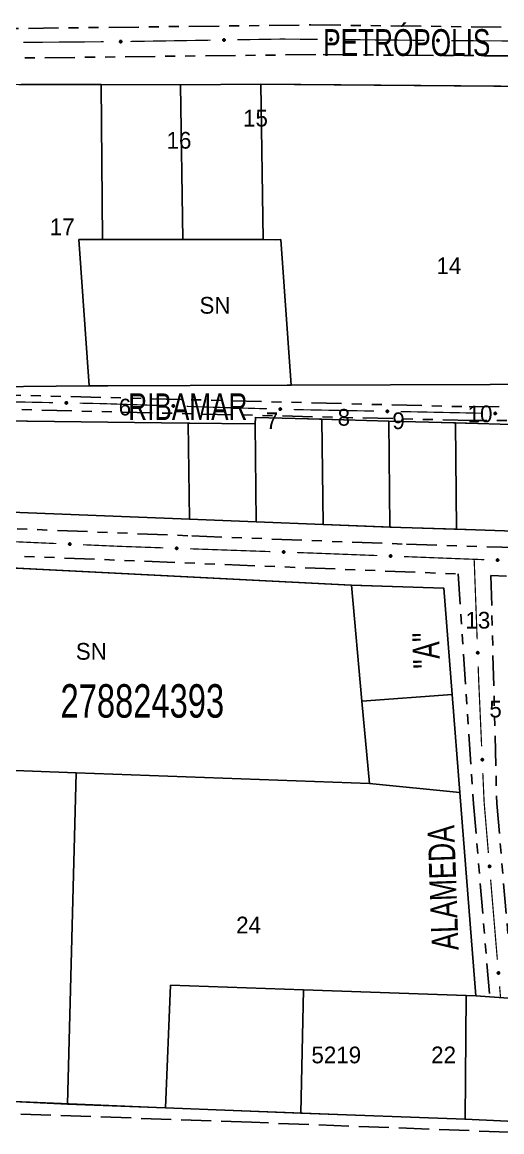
# Model space of a CAD drawing. Extents: x 203196 to 204359, y 4872588 to 4874244.
# Drawn here: x 204034.2 to 204105.9, y 4873447.3 to 4873613.2 of the extents above; entities that cross this region are included whole.
import ezdxf
from ezdxf.enums import TextEntityAlignment as Align

# ---------------------------------------------------------------- set-up
doc = ezdxf.new("R2010")
doc.units = 0
doc.header["$LTSCALE"] = 1.5
doc.header["$MEASUREMENT"] = 0
doc.linetypes.add('TRACO_11', pattern=[8, 3, -1, 3, -1])
doc.linetypes.add('TRACO_25', pattern=[8, 3, -1, 1, -1, 1, -1])
for name, color, linetype in [('CD_MALHA_LOTES', 7, 'CONTINUOUS'), ('CD_TXT_QUADRA', 7, 'CONTINUOUS'), ('RU-QUADRA', 210, 'CONTINUOUS'), ('SV-EIXO-RUA-N-PAV', 6, 'CONTINUOUS'), ('SV-RUA-NAO-PAV', 7, 'CONTINUOUS'), ('SV-RUA-PAVIM', 7, 'CONTINUOUS'), ('SV-TXT-RUA-N-PAV', 7, 'CONTINUOUS'), ('Th_NmrPort', 1, 'CONTINUOUS')]:
    doc.layers.add(name, color=color, linetype=linetype)
doc.styles.add('ARIAL', font='ARIAL.SHX')

msp = doc.modelspace()

# ---------------------------------------------------------------- linework, layer by layer
at = {"layer": 'CD_MALHA_LOTES', "linetype": 'Continuous', "flags": 128}
for points in [[(204034.000688, 4873603.909996), (204045.979962, 4873603.902533)], [(204045.979962, 4873603.902533), (204057.850327, 4873603.895138)], [(204046.179587, 4873580.729336), (204045.979962, 4873603.902533)], [(204057.850327, 4873603.895138), (204069.84005, 4873603.954763)], [(204058.186532, 4873580.737899), (204057.850327, 4873603.895138)], [(204069.84005, 4873603.954763), (204117.677887, 4873603.555128)], [(204070.209138, 4873580.746473), (204069.84005, 4873603.954763)], [(204042.611695, 4873580.726792), (204046.179587, 4873580.729336)], [(204044.191687, 4873558.828411), (204042.611695, 4873580.726792)], [(204058.186532, 4873580.737899), (204046.179587, 4873580.729336)], [(204070.209138, 4873580.746473), (204058.186532, 4873580.737899)], [(204072.038026, 4873580.708198), (204070.209138, 4873580.746473)], [(204072.831942, 4873580.748343), (204072.038026, 4873580.708198)], [(204074.357603, 4873558.962721), (204072.831942, 4873580.748343)], [(204044.191687, 4873558.828411), (204029.363922, 4873558.721595)], [(204074.357603, 4873558.962721), (204044.191687, 4873558.828411)], [(204119.005839, 4873559.080837), (204074.357603, 4873558.962721)], [(204030.991887, 4873553.599978), (204058.977942, 4873553.279484)], [(204068.973973, 4873553.16501), (204069.033068, 4873554.117392)], [(204069.033068, 4873554.117392), (204078.988271, 4873553.844611)], [(204079.140312, 4873538.122861), (204078.988271, 4873553.844611)], [(204078.988271, 4873553.844611), (204088.976448, 4873553.570926)], [(204089.119149, 4873537.731724), (204088.976448, 4873553.570926)], [(204088.976448, 4873553.570926), (204098.964626, 4873553.297241)], [(204059.183419, 4873538.905104), (204058.977942, 4873553.279484)], [(204058.977942, 4873553.279484), (204068.973973, 4873553.16501)], [(204069.161476, 4873538.513998), (204068.973973, 4873553.16501)], [(204098.964626, 4873553.297241), (204108.952803, 4873553.023557)], [(204099.112193, 4873537.389912), (204098.964626, 4873553.297241)], [(204059.183419, 4873538.905104), (204031.251556, 4873539.999259)], [(204069.161476, 4873538.513998), (204059.183419, 4873538.905104)], [(204079.140312, 4873538.122861), (204069.161476, 4873538.513998)], [(204089.119149, 4873537.731724), (204079.140312, 4873538.122861)], [(204099.112193, 4873537.389912), (204089.119149, 4873537.731724)], [(204109.097777, 4873537.07987), (204099.112193, 4873537.389912)], [(204017.715418, 4873532.358797), (204083.38, 4873529.02)], [(204083.38, 4873529.02), (204097.210959, 4873528.57809)], [(204084.961628, 4873511.692876), (204083.38, 4873529.02)], [(204097.210959, 4873528.57809), (204098.451892, 4873512.690536)], [(204084.961628, 4873511.692876), (204098.451892, 4873512.690536)], [(204098.451892, 4873512.690536), (204099.59515, 4873498.043961)], [(204086.090677, 4873499.365839), (204084.961628, 4873511.692876)], [(204042.219012, 4873500.985326), (204018.646682, 4873501.860142)], [(204040.93325, 4873451.425622), (204042.219012, 4873500.985326)], [(204042.219012, 4873500.985326), (204086.090677, 4873499.365839)], [(204099.59515, 4873498.043961), (204086.090677, 4873499.365839)], [(204099.59515, 4873498.043961), (204101.987635, 4873467.59959)], [(204055.590305, 4873450.861908), (204056.348765, 4873469.183379)], [(204056.348765, 4873469.183379), (204076.24175, 4873468.49304)], [(204075.800309, 4873450.079988), (204076.24175, 4873468.49304)], [(204076.24175, 4873468.49304), (204100.541138, 4873467.649788)], [(204100.39, 4873449.15), (204100.541138, 4873467.649788)], [(204100.541138, 4873467.649788), (204101.987635, 4873467.59959)], [(204101.987635, 4873467.59959), (204111.05048, 4873466.969194)], [(204040.93325, 4873451.425622), (204026.622246, 4873452.084012)], [(204055.590305, 4873450.861908), (204040.93325, 4873451.425622)], [(204075.800309, 4873450.079988), (204055.590305, 4873450.861908)], [(204100.39, 4873449.15), (204075.800309, 4873450.079988)], [(204136.354747, 4873447.479895), (204100.39, 4873449.15)]]:
    msp.add_lwpolyline(points, dxfattribs=at)
at = {"layer": 'RU-QUADRA', "linetype": 'Continuous', "const_width": 0.18, "flags": 128}
for points in [[(204117.677887, 4873603.555128), (204069.84005, 4873603.954763), (204057.850327, 4873603.895138), (204045.979962, 4873603.902533), (204034.000688, 4873603.909996), (204021.444414, 4873604.014086), (204009.018861, 4873604.117092), (203992.751782, 4873604.171068), (203975.239353, 4873604.229175), (203975.219064, 4873604.730875), (203957.969137, 4873604.680565), (203937.284701, 4873604.620239), (203929.293312, 4873604.703106), (203919.872006, 4873604.83852), (203899.032537, 4873604.642146), (203891.608422, 4873604.574953), (203884.692176, 4873604.512356), (203867.617626, 4873604.357821), (203851.391218, 4873604.255111), (203836.234065, 4873604.020143), (203825.689363, 4873603.856678)], [(203810.384717, 4873560.493277), (203838.81967, 4873560.208883), (203848.807517, 4873560.108989), (203858.877976, 4873560.022704), (203868.850274, 4873559.93726), (203878.800494, 4873559.852005), (203888.765494, 4873559.766623), (203939.114005, 4873558.323102), (203999.420259, 4873558.480111), (204029.363922, 4873558.721595), (204044.191687, 4873558.828411), (204074.357603, 4873558.962721), (204119.005839, 4873559.080837)], [(204128.79, 4873552.48), (204069.033068, 4873554.117392), (204068.973973, 4873553.16501), (204058.977942, 4873553.279484), (204030.99, 4873553.6), (204011.61, 4873553.53), (203991.41, 4873553.98), (203917.09, 4873554.27), (203872.24, 4873553.53), (203820.8, 4873554.64)], [(204111.05048, 4873466.969194), (204101.987635, 4873467.59959), (204099.59515, 4873498.043961), (204097.21, 4873528.58), (204083.38, 4873529.02), (203944.53, 4873536.08), (203944.97, 4873543.22), (204012.11, 4873540.57), (204031.25, 4873540), (204092.99, 4873537.58), (204128.74, 4873536.47)], [(203823, 4873538.17), (203834.59, 4873516.23), (203851.687426, 4873486.770099), (203853.09, 4873486.75), (203860.26, 4873474.31), (203870.45, 4873456.61), (203886.08, 4873456.48), (203898.45, 4873456.14), (203910.37, 4873456.21), (203922.34, 4873456.27), (203946.32, 4873455.5), (203957.31, 4873454.91), (203967.32, 4873454.37), (203978.94, 4873453.93), (203990.62, 4873453.49), (204002.52, 4873453.05), (204014.18, 4873452.61), (204026.62, 4873452.08), (204055.59, 4873450.86), (204075.8, 4873450.08), (204100.39, 4873449.15), (204136.35, 4873447.48)]]:
    msp.add_lwpolyline(points, dxfattribs=at)
at = {"layer": 'SV-EIXO-RUA-N-PAV', "const_width": 0.18}
for points in [[(204034.337191, 4873610.222257), (204046.336812, 4873610.317686)], [(204050.336551, 4873610.360805), (204062.335055, 4873610.550258)], [(204066.334557, 4873610.613409), (204072.333809, 4873610.708136)], [(204072.333809, 4873610.708136), (204072.963191, 4873610.718068)], [(204072.963191, 4873610.718068), (204078.333519, 4873610.670435)], [(204082.333362, 4873610.634958), (204094.33289, 4873610.528527)], [(204098.332733, 4873610.49305), (204101.332615, 4873610.466443)], [(204101.332615, 4873610.466443), (204101.532203, 4873610.464684)], [(204101.532203, 4873610.464684), (204110.332513, 4873610.423935)], [(204029.778562, 4873556.512779), (204038.771436, 4873556.335752)], [(204042.770661, 4873556.257025), (204045.77008, 4873556.197981)], [(204045.77008, 4873556.197981), (204046.120323, 4873556.191091)], [(204046.120323, 4873556.191091), (204054.765348, 4873555.907064)], [(204058.763191, 4873555.775717), (204061.761573, 4873555.677207)], [(204061.761573, 4873555.677207), (204061.786539, 4873555.67639)], [(204061.786539, 4873555.67639), (204070.757846, 4873555.418221)], [(204074.75619, 4873555.303159), (204075.200937, 4873555.290364)], [(204075.200937, 4873555.290364), (204086.753996, 4873555.074819)], [(204090.7533, 4873555.000203), (204091.753126, 4873554.98155)], [(204091.753126, 4873554.98155), (204092.443425, 4873554.968676)], [(204092.443425, 4873554.968676), (204102.750804, 4873554.7556)], [(204027.293378, 4873535.787284), (204039.281707, 4873535.258143)], [(204043.277816, 4873535.081763), (204048.272953, 4873534.861288)], [(204048.272953, 4873534.861288), (204048.554431, 4873534.848866)], [(204048.554431, 4873534.848866), (204055.268579, 4873534.614196)], [(204059.266138, 4873534.474475), (204071.258815, 4873534.055313)], [(204075.256374, 4873533.915592), (204077.255153, 4873533.845731)], [(204077.255153, 4873533.845731), (204078.006773, 4873533.819464)], [(204078.006773, 4873533.819464), (204087.247829, 4873533.463181)], [(204091.244859, 4873533.309078), (204101.237436, 4873532.923821)], [(204101.237436, 4873532.923821), (204101.740214, 4873532.90444)], [(204101.740214, 4873532.90444), (204103.236069, 4873532.849935)], [(204101.740214, 4873532.90444), (204102.188499, 4873520.912816)], [(204102.337927, 4873516.915608), (204102.412641, 4873514.917004)], [(204102.412641, 4873514.917004), (204102.426482, 4873514.546766)], [(204102.426482, 4873514.546766), (204102.855397, 4873504.92682)], [(204103.033564, 4873500.93079), (204103.21173, 4873496.934759)], [(204103.21173, 4873496.934759), (204103.227128, 4873496.589416)], [(204103.227128, 4873496.589416), (204103.867258, 4873488.961917)], [(204104.201778, 4873484.975929), (204105.205338, 4873473.017967)], [(204105.539858, 4873469.031979), (204105.623488, 4873468.035482)], [(204105.623488, 4873468.035482), (204105.685688, 4873467.294333)]]:
    msp.add_lwpolyline(points, dxfattribs=at)
at = {"layer": 'SV-EIXO-RUA-N-PAV'}
for points in [[(204048.746338, 4873610.44579), (204048.77987, 4873610.481394), (204048.81597, 4873610.505137), (204048.851778, 4873610.516274), (204048.885988, 4873610.517864), (204048.921169, 4873610.515549), (204048.956123, 4873610.50539), (204048.992422, 4873610.48552), (204049.028373, 4873610.452134), (204049.050265, 4873610.413555), (204049.063062, 4873610.379032), (204049.066774, 4873610.343457), (204049.063952, 4873610.309318), (204049.052199, 4873610.273358), (204049.031704, 4873610.23677), (204048.997257, 4873610.201431), (204048.961706, 4873610.178397), (204048.926788, 4873610.168535), (204048.890999, 4873610.165029), (204048.85511, 4873610.167823), (204048.820855, 4873610.177993), (204048.784054, 4873610.198695), (204048.749626, 4873610.233156), (204048.726247, 4873610.268351), (204048.715897, 4873610.303122), (204048.713239, 4873610.338434), (204048.715132, 4873610.373749), (204048.723881, 4873610.409311), (204048.746338, 4873610.44579)], [(204064.189405, 4873610.689632), (204064.222938, 4873610.725236), (204064.259037, 4873610.748979), (204064.294846, 4873610.760116), (204064.329055, 4873610.761706), (204064.364236, 4873610.759391), (204064.399191, 4873610.749232), (204064.435489, 4873610.729362), (204064.47144, 4873610.695976), (204064.493332, 4873610.657397), (204064.506129, 4873610.622874), (204064.509841, 4873610.587299), (204064.50702, 4873610.55316), (204064.495266, 4873610.5172), (204064.474771, 4873610.480612), (204064.440325, 4873610.445273), (204064.404774, 4873610.422239), (204064.369855, 4873610.412377), (204064.334066, 4873610.408871), (204064.298178, 4873610.411665), (204064.263923, 4873610.421835), (204064.227121, 4873610.442537), (204064.192693, 4873610.476998), (204064.169314, 4873610.512193), (204064.158964, 4873610.546964), (204064.156306, 4873610.582276), (204064.158199, 4873610.617591), (204064.166949, 4873610.653153), (204064.189405, 4873610.689632)], [(204080.190742, 4873610.764047), (204080.225142, 4873610.798813), (204080.261816, 4873610.821659), (204080.297888, 4873610.831909), (204080.332126, 4873610.832656), (204080.367239, 4873610.829474), (204080.401933, 4873610.818456), (204080.43773, 4873610.797698), (204080.472848, 4873610.763435), (204080.493782, 4873610.724328), (204080.505723, 4873610.6895), (204080.508557, 4873610.653844), (204080.504895, 4873610.619785), (204080.492258, 4873610.584126), (204080.470867, 4873610.548054), (204080.43556, 4873610.513576), (204080.399452, 4873610.491425), (204080.364301, 4873610.482427), (204080.328437, 4873610.479805), (204080.292628, 4873610.483482), (204080.258634, 4873610.494494), (204080.222354, 4873610.516097), (204080.188786, 4873610.551396), (204080.166282, 4873610.587157), (204080.156792, 4873610.622173), (204080.155006, 4873610.65754), (204080.157769, 4873610.692797), (204080.167393, 4873610.728133), (204080.190742, 4873610.764047)], [(204096.190113, 4873610.622139), (204096.224513, 4873610.656906), (204096.261187, 4873610.679751), (204096.297259, 4873610.690002), (204096.331497, 4873610.690748), (204096.36661, 4873610.687567), (204096.401304, 4873610.676549), (204096.437101, 4873610.65579), (204096.472218, 4873610.621527), (204096.493152, 4873610.58242), (204096.505094, 4873610.547593), (204096.507928, 4873610.511936), (204096.504266, 4873610.477878), (204096.491629, 4873610.442218), (204096.470238, 4873610.406146), (204096.434931, 4873610.371668), (204096.398823, 4873610.349518), (204096.363672, 4873610.340519), (204096.327807, 4873610.337897), (204096.291998, 4873610.341575), (204096.258005, 4873610.352587), (204096.221725, 4873610.374189), (204096.188157, 4873610.409488), (204096.165653, 4873610.445249), (204096.156163, 4873610.480265), (204096.154377, 4873610.515632), (204096.15714, 4873610.550889), (204096.166763, 4873610.586225), (204096.190113, 4873610.622139)], [(204040.629562, 4873556.409276), (204040.664336, 4873556.443668), (204040.701255, 4873556.466116), (204040.737436, 4873556.475975), (204040.77168, 4873556.476351), (204040.806757, 4873556.47279), (204040.841329, 4873556.461398), (204040.8769, 4873556.440254), (204040.911645, 4873556.405613), (204040.932155, 4873556.366282), (204040.943719, 4873556.331327), (204040.946167, 4873556.295642), (204040.942137, 4873556.261625), (204040.929115, 4873556.226104), (204040.907336, 4873556.190266), (204040.871658, 4873556.156172), (204040.835312, 4873556.134413), (204040.800066, 4873556.125795), (204040.764175, 4873556.123561), (204040.728408, 4873556.127626), (204040.694536, 4873556.139004), (204040.658491, 4873556.160998), (204040.625307, 4873556.196658), (204040.603191, 4873556.23266), (204040.594081, 4873556.267777), (204040.592677, 4873556.303161), (204040.595821, 4873556.338386), (204040.605826, 4873556.373616), (204040.629562, 4873556.409276)], [(204056.624281, 4873555.95613), (204056.659504, 4873555.990062), (204056.696715, 4873556.012022), (204056.733023, 4873556.021404), (204056.767269, 4873556.02133), (204056.802296, 4873556.017307), (204056.836715, 4873556.005461), (204056.872005, 4873555.98385), (204056.906291, 4873555.948756), (204056.926281, 4873555.909158), (204056.937385, 4873555.874054), (204056.939363, 4873555.83834), (204056.934885, 4873555.804379), (204056.921397, 4873555.769033), (204056.899148, 4873555.733484), (204056.863025, 4873555.699862), (204056.826396, 4873555.678583), (204056.791039, 4873555.67043), (204056.755122, 4873555.668669), (204056.719412, 4873555.673204), (204056.685692, 4873555.685027), (204056.64994, 4873555.707493), (204056.617228, 4873555.743587), (204056.595588, 4873555.779877), (204056.58694, 4873555.81511), (204056.586002, 4873555.85051), (204056.589609, 4873555.88569), (204056.600077, 4873555.920786), (204056.624281, 4873555.95613)], [(204072.616563, 4873555.474858), (204072.651648, 4873555.508933), (204072.688769, 4873555.531044), (204072.725039, 4873555.540575), (204072.759285, 4873555.54064), (204072.794328, 4873555.53676), (204072.828795, 4873555.525054), (204072.864172, 4873555.503587), (204072.898601, 4873555.468633), (204072.918753, 4873555.429117), (204072.929999, 4873555.394059), (204072.932123, 4873555.358353), (204072.927783, 4873555.324373), (204072.91444, 4873555.288973), (204072.892335, 4873555.253334), (204072.856349, 4873555.219565), (204072.819807, 4873555.198137), (204072.784484, 4873555.18984), (204072.748574, 4873555.187932), (204072.712846, 4873555.192322), (204072.679078, 4873555.204008), (204072.643235, 4873555.226328), (204072.610376, 4873555.262288), (204072.588588, 4873555.29849), (204072.579797, 4873555.333687), (204072.578715, 4873555.369083), (204072.582179, 4873555.404278), (204072.592504, 4873555.439415), (204072.616563, 4873555.474858)], [(204088.612046, 4873555.150253), (204088.646784, 4873555.184681), (204088.68368, 4873555.207166), (204088.719851, 4873555.217063), (204088.754094, 4873555.217475), (204088.789175, 4873555.21395), (204088.823759, 4873555.202592), (204088.859351, 4873555.181485), (204088.894132, 4873555.14688), (204088.914682, 4873555.10757), (204088.926282, 4873555.072627), (204088.928767, 4873555.036945), (204088.924772, 4873555.002923), (204088.911787, 4873554.967389), (204088.890044, 4873554.931529), (204088.854401, 4873554.897398), (204088.818078, 4873554.875601), (204088.782841, 4873554.866947), (204088.746952, 4873554.864676), (204088.711181, 4873554.868704), (204088.677297, 4873554.880048), (204088.64123, 4873554.902005), (204088.608009, 4873554.937631), (204088.585856, 4873554.97361), (204088.576709, 4873555.008717), (204088.575269, 4873555.0441), (204088.578377, 4873555.079328), (204088.588346, 4873555.114568), (204088.612046, 4873555.150253)], [(204104.748622, 4873554.820809), (204104.782566, 4873554.85602), (204104.818939, 4873554.879341), (204104.854875, 4873554.89006), (204104.889101, 4873554.891252), (204104.924252, 4873554.888528), (204104.959086, 4873554.877963), (204104.995151, 4873554.857672), (204105.030711, 4873554.82387), (204105.052153, 4873554.785038), (204105.064547, 4873554.750369), (204105.067845, 4873554.714753), (204105.064626, 4873554.680649), (204105.052455, 4873554.644828), (204105.031536, 4873554.608481), (204104.99668, 4873554.573546), (204104.960864, 4873554.550927), (204104.925833, 4873554.541472), (204104.890005, 4873554.538383), (204104.854152, 4873554.541594), (204104.820017, 4873554.552163), (204104.783459, 4873554.573291), (204104.749434, 4873554.60815), (204104.726467, 4873554.643615), (204104.716522, 4873554.678504), (204104.714275, 4873554.713845), (204104.716579, 4873554.749135), (204104.725742, 4873554.784593), (204104.748622, 4873554.820809)], [(204041.141074, 4873535.286262), (204041.176678, 4873535.319795), (204041.214134, 4873535.341334), (204041.250545, 4873535.350307), (204041.284788, 4873535.349847), (204041.319767, 4873535.34543), (204041.354051, 4873535.333197), (204041.389095, 4873535.31119), (204041.422983, 4873535.275711), (204041.442527, 4873535.235891), (204041.453234, 4873535.200664), (204041.454809, 4873535.16493), (204041.44995, 4873535.131021), (204041.436064, 4873535.095829), (204041.413416, 4873535.060534), (204041.376916, 4873535.027321), (204041.34005, 4873535.006456), (204041.304604, 4873534.998702), (204041.268669, 4873534.997345), (204041.233012, 4873535.002282), (204041.199427, 4873535.014485), (204041.163931, 4873535.037352), (204041.131627, 4873535.073812), (204041.110397, 4873535.110344), (204041.102147, 4873535.145672), (204041.101608, 4873535.18108), (204041.105611, 4873535.216218), (204041.116474, 4873535.251193), (204041.141074, 4873535.286262)], [(204057.127611, 4873534.659368), (204057.162905, 4873534.693226), (204057.200162, 4873534.715108), (204057.236489, 4873534.724414), (204057.270735, 4873534.724268), (204057.305753, 4873534.720172), (204057.340148, 4873534.708254), (204057.375392, 4873534.686569), (204057.409605, 4873534.651403), (204057.429512, 4873534.611763), (204057.440542, 4873534.576637), (204057.442445, 4873534.540918), (204057.437897, 4873534.506967), (204057.424335, 4873534.471649), (204057.402011, 4873534.436147), (204057.365817, 4873534.402601), (204057.329144, 4873534.381399), (204057.29377, 4873534.373319), (204057.257849, 4873534.371633), (204057.222149, 4873534.376243), (204057.188454, 4873534.388137), (204057.152749, 4873534.410678), (204057.120112, 4873534.44684), (204057.098548, 4873534.483176), (204057.089975, 4873534.518427), (204057.089111, 4873534.553828), (204057.092791, 4873534.589001), (204057.103333, 4873534.624074), (204057.127611, 4873534.659368)], [(204073.117847, 4873534.100484), (204073.153141, 4873534.134342), (204073.190398, 4873534.156224), (204073.226725, 4873534.165531), (204073.260971, 4873534.165385), (204073.295989, 4873534.161289), (204073.330384, 4873534.14937), (204073.365628, 4873534.127686), (204073.399841, 4873534.092519), (204073.419748, 4873534.05288), (204073.430778, 4873534.017753), (204073.432681, 4873533.982035), (204073.428133, 4873533.948083), (204073.414571, 4873533.912765), (204073.392247, 4873533.877263), (204073.356053, 4873533.843717), (204073.31938, 4873533.822515), (204073.284006, 4873533.814436), (204073.248086, 4873533.812749), (204073.212385, 4873533.817359), (204073.17869, 4873533.829254), (204073.142985, 4873533.851794), (204073.110349, 4873533.887957), (204073.088785, 4873533.924292), (204073.080211, 4873533.959543), (204073.079347, 4873533.994945), (204073.083028, 4873534.030118), (204073.093569, 4873534.065191), (204073.117847, 4873534.100484)], [(204089.107011, 4873533.501664), (204089.142427, 4873533.535395), (204089.179763, 4873533.557142), (204089.216123, 4873533.566318), (204089.250368, 4873533.566049), (204089.285372, 4873533.561827), (204089.319723, 4873533.549785), (204089.354889, 4873533.527974), (204089.388975, 4873533.492684), (204089.408739, 4873533.452974), (204089.419643, 4873533.417807), (204089.421418, 4873533.382082), (204089.416747, 4873533.348147), (204089.403058, 4873533.312878), (204089.380607, 4873533.277457), (204089.344292, 4873533.244041), (204089.307543, 4873533.222971), (204089.272141, 4873533.215019), (204089.236214, 4873533.213462), (204089.20053, 4873533.218201), (204089.166878, 4873533.230216), (204089.131255, 4873533.252885), (204089.098748, 4873533.289165), (204089.077315, 4873533.325577), (204089.068868, 4873533.360859), (204089.068132, 4873533.396264), (204089.071939, 4873533.431423), (204089.082607, 4873533.466458), (204089.107011, 4873533.501664)], [(204105.095166, 4873532.892348), (204105.130511, 4873532.926153), (204105.1678, 4873532.94798), (204105.204141, 4873532.957233), (204105.238387, 4873532.957035), (204105.273399, 4873532.952888), (204105.307776, 4873532.940918), (204105.342988, 4873532.919181), (204105.377148, 4873532.883964), (204105.396997, 4873532.844295), (204105.407974, 4873532.809152), (204105.409825, 4873532.773431), (204105.405226, 4873532.739486), (204105.391611, 4873532.704188), (204105.369235, 4873532.66872), (204105.332991, 4873532.635227), (204105.296287, 4873532.61408), (204105.260901, 4873532.606053), (204105.224978, 4873532.60442), (204105.189284, 4873532.609083), (204105.155607, 4873532.621027), (204105.119936, 4873532.643621), (204105.087353, 4873532.679831), (204105.065843, 4873532.716199), (204105.057321, 4873532.751462), (204105.05651, 4873532.786865), (204105.060243, 4873532.822033), (204105.070836, 4873532.85709), (204105.095166, 4873532.892348)], [(204102.367849, 4873519.061904), (204102.404168, 4873519.029148), (204102.428684, 4873518.993569), (204102.440591, 4873518.958009), (204102.442919, 4873518.923842), (204102.441364, 4873518.88862), (204102.431961, 4873518.853454), (204102.412879, 4873518.816736), (204102.380276, 4873518.780072), (204102.342178, 4873518.757353), (204102.30794, 4873518.743814), (204102.272453, 4873518.739336), (204102.238261, 4873518.74142), (204102.202056, 4873518.752395), (204102.165034, 4873518.772096), (204102.128961, 4873518.805771), (204102.105165, 4873518.840817), (204102.094551, 4873518.875515), (204102.090274, 4873518.91122), (204102.092293, 4873518.94716), (204102.101722, 4873518.981627), (204102.121625, 4873519.018866), (204102.155335, 4873519.05403), (204102.190017, 4873519.078163), (204102.224557, 4873519.089261), (204102.259804, 4873519.09268), (204102.295151, 4873519.091549), (204102.330894, 4873519.083569), (204102.367849, 4873519.061904)], [(204103.048052, 4873503.077246), (204103.084605, 4873503.044752), (204103.109377, 4873503.00935), (204103.121539, 4873502.973876), (204103.124112, 4873502.939727), (204103.12281, 4873502.904494), (204103.113661, 4873502.869262), (204103.094844, 4873502.832407), (204103.062505, 4873502.79551), (204103.024571, 4873502.772517), (204102.990431, 4873502.758733), (204102.954977, 4873502.753999), (204102.920771, 4873502.755837), (204102.884488, 4873502.766552), (204102.847326, 4873502.785986), (204102.811011, 4873502.819402), (204102.786964, 4873502.854275), (204102.776101, 4873502.888896), (204102.771568, 4873502.924569), (204102.773328, 4873502.960523), (204102.782509, 4873502.995056), (204102.802143, 4873503.032438), (204102.835599, 4873503.067843), (204102.870108, 4873503.092225), (204102.904567, 4873503.103571), (204102.939788, 4873503.107243), (204102.975142, 4873503.106367), (204103.010942, 4873503.098644), (204103.048052, 4873503.077246)], [(204104.132197, 4873487.121306), (204104.169995, 4873487.090268), (204104.196134, 4873487.055864), (204104.209676, 4873487.020894), (204104.213585, 4873486.986872), (204104.213664, 4873486.951615), (204104.205901, 4873486.916051), (204104.188541, 4873486.878487), (204104.157672, 4873486.840352), (204104.120668, 4873486.815892), (204104.087095, 4873486.800781), (204104.051853, 4873486.794663), (204104.017601, 4873486.79516), (204103.980926, 4873486.804445), (204103.943031, 4873486.822409), (204103.905436, 4873486.854377), (204103.880042, 4873486.888282), (204103.867831, 4873486.922451), (204103.861904, 4873486.957919), (204103.862255, 4873486.993915), (204103.870077, 4873487.028781), (204103.888232, 4873487.066903), (204103.920276, 4873487.103591), (204103.953803, 4873487.129305), (204103.987791, 4873487.141992), (204104.022842, 4873487.147041), (204104.058203, 4873487.14755), (204104.094278, 4873487.141235), (204104.132197, 4873487.121306)], [(204105.470277, 4873471.177356), (204105.508075, 4873471.146318), (204105.534214, 4873471.111914), (204105.547756, 4873471.076944), (204105.551665, 4873471.042922), (204105.551744, 4873471.007665), (204105.543981, 4873470.972101), (204105.526621, 4873470.934537), (204105.495752, 4873470.896402), (204105.458748, 4873470.871942), (204105.425175, 4873470.856831), (204105.389933, 4873470.850713), (204105.355681, 4873470.85121), (204105.319006, 4873470.860495), (204105.281111, 4873470.878459), (204105.243516, 4873470.910427), (204105.218122, 4873470.944332), (204105.205911, 4873470.978501), (204105.199984, 4873471.013969), (204105.200335, 4873471.049965), (204105.208157, 4873471.084831), (204105.226312, 4873471.122953), (204105.258356, 4873471.159641), (204105.291883, 4873471.185355), (204105.325871, 4873471.198042), (204105.360922, 4873471.203091), (204105.396283, 4873471.2036), (204105.432358, 4873471.197285), (204105.470277, 4873471.177356)]]:
    msp.add_lwpolyline(points, close=True, dxfattribs=at)
for points in [[(204048.713239, 4873610.338434), (204049.063062, 4873610.379032)], [(204048.715132, 4873610.373749), (204049.050265, 4873610.413555)], [(204048.715897, 4873610.303122), (204049.066774, 4873610.343457)], [(204048.717172, 4873610.320388), (204049.063201, 4873610.358604)], [(204048.717955, 4873610.357247), (204049.051661, 4873610.397998)], [(204048.723881, 4873610.409311), (204049.028373, 4873610.452134)], [(204048.724238, 4873610.391463), (204049.034729, 4873610.433213)], [(204048.724554, 4873610.285022), (204049.062353, 4873610.325838)], [(204048.726247, 4873610.268351), (204049.063952, 4873610.309318)], [(204048.735979, 4873610.425766), (204049.006903, 4873610.466891)], [(204048.740122, 4873610.249786), (204049.053363, 4873610.290214)], [(204048.746338, 4873610.44579), (204048.992422, 4873610.48552)], [(204048.749626, 4873610.233156), (204049.052199, 4873610.273358)], [(204048.765391, 4873610.464442), (204048.966885, 4873610.494917)], [(204048.770655, 4873610.217516), (204049.038915, 4873610.254504)], [(204048.77987, 4873610.481394), (204048.956123, 4873610.50539)], [(204048.784054, 4873610.198695), (204049.031704, 4873610.23677)], [(204048.80039, 4873610.495018), (204048.92981, 4873610.509343)], [(204048.807923, 4873610.19081), (204049.006731, 4873610.218514)], [(204048.81597, 4873610.505137), (204048.921169, 4873610.515549)], [(204048.820855, 4873610.177993), (204048.997257, 4873610.201431)], [(204048.842312, 4873610.173612), (204048.973074, 4873610.189324)], [(204048.85511, 4873610.167823), (204048.961706, 4873610.178397)], [(204064.156306, 4873610.582276), (204064.506129, 4873610.622874)], [(204064.158199, 4873610.617591), (204064.493332, 4873610.657397)], [(204064.158964, 4873610.546964), (204064.509841, 4873610.587299)], [(204064.16024, 4873610.56423), (204064.506268, 4873610.602446)], [(204064.161022, 4873610.601089), (204064.494728, 4873610.64184)], [(204064.166949, 4873610.653153), (204064.47144, 4873610.695976)], [(204064.167305, 4873610.635305), (204064.477796, 4873610.677055)], [(204064.167621, 4873610.528864), (204064.505421, 4873610.56968)], [(204064.169314, 4873610.512193), (204064.50702, 4873610.55316)], [(204064.179046, 4873610.669608), (204064.449971, 4873610.710733)], [(204064.183189, 4873610.493628), (204064.49643, 4873610.534056)], [(204064.189405, 4873610.689632), (204064.435489, 4873610.729362)], [(204064.192693, 4873610.476998), (204064.495266, 4873610.5172)], [(204064.208459, 4873610.708284), (204064.409952, 4873610.738759)], [(204064.213722, 4873610.461358), (204064.481983, 4873610.498346)], [(204064.222938, 4873610.725236), (204064.399191, 4873610.749232)], [(204064.227121, 4873610.442537), (204064.474771, 4873610.480612)], [(204064.243458, 4873610.73886), (204064.372877, 4873610.753185)], [(204064.250991, 4873610.434652), (204064.449798, 4873610.462356)], [(204064.259037, 4873610.748979), (204064.364236, 4873610.759391)], [(204064.263923, 4873610.421835), (204064.440325, 4873610.445273)], [(204064.285379, 4873610.417454), (204064.416142, 4873610.433166)], [(204064.298178, 4873610.411665), (204064.404774, 4873610.422239)], [(204080.155006, 4873610.65754), (204080.505723, 4873610.6895)], [(204080.156792, 4873610.622173), (204080.508557, 4873610.653844)], [(204080.157769, 4873610.692797), (204080.493782, 4873610.724328)], [(204080.158493, 4873610.639402), (204080.505359, 4873610.669075)], [(204080.160185, 4873610.67623), (204080.494794, 4873610.708741)], [(204080.165001, 4873610.603865), (204080.503704, 4873610.63634)], [(204080.166282, 4873610.587157), (204080.504895, 4873610.619785)], [(204080.167309, 4873610.710281), (204080.478735, 4873610.744363)], [(204080.167393, 4873610.728133), (204080.472848, 4873610.763435)], [(204080.179695, 4873610.568256), (204080.493838, 4873610.600948)], [(204080.179892, 4873610.744284), (204080.451748, 4873610.778717)], [(204080.188786, 4873610.551396), (204080.492258, 4873610.584126)], [(204080.190742, 4873610.764047), (204080.43773, 4873610.797698)], [(204080.209423, 4873610.535242), (204080.478514, 4873610.565605)], [(204080.210249, 4873610.782223), (204080.412433, 4873610.807721)], [(204080.222354, 4873610.516097), (204080.470867, 4873610.548054)], [(204080.225142, 4873610.798813), (204080.401933, 4873610.818456)], [(204080.245992, 4873610.811927), (204080.375725, 4873610.823057)], [(204080.246022, 4873610.507626), (204080.445452, 4873610.53042)], [(204080.258634, 4873610.494494), (204080.43556, 4873610.513576)], [(204080.261816, 4873610.821659), (204080.367239, 4873610.829474)], [(204080.279976, 4873610.489585), (204080.411086, 4873610.502068)], [(204080.292628, 4873610.483482), (204080.399452, 4873610.491425)], [(204096.154377, 4873610.515632), (204096.505094, 4873610.547593)], [(204096.156163, 4873610.480265), (204096.507928, 4873610.511936)], [(204096.15714, 4873610.550889), (204096.493152, 4873610.58242)], [(204096.157864, 4873610.497494), (204096.504729, 4873610.527167)], [(204096.159555, 4873610.534323), (204096.494165, 4873610.566834)], [(204096.164372, 4873610.461957), (204096.503075, 4873610.494432)], [(204096.165653, 4873610.445249), (204096.504266, 4873610.477878)], [(204096.16668, 4873610.568374), (204096.478106, 4873610.602455)], [(204096.166763, 4873610.586225), (204096.472218, 4873610.621527)], [(204096.179066, 4873610.426348), (204096.493209, 4873610.459041)], [(204096.179263, 4873610.602377), (204096.451119, 4873610.636809)], [(204096.188157, 4873610.409488), (204096.491629, 4873610.442218)], [(204096.190113, 4873610.622139), (204096.437101, 4873610.65579)], [(204096.208794, 4873610.393335), (204096.477885, 4873610.423698)], [(204096.20962, 4873610.640315), (204096.411803, 4873610.665814)], [(204096.221725, 4873610.374189), (204096.470238, 4873610.406146)], [(204096.224513, 4873610.656906), (204096.401304, 4873610.676549)], [(204096.245362, 4873610.670019), (204096.375096, 4873610.68115)], [(204096.245393, 4873610.365718), (204096.444823, 4873610.388512)], [(204096.258005, 4873610.352587), (204096.434931, 4873610.371668)], [(204096.261187, 4873610.679751), (204096.36661, 4873610.687567)], [(204096.279347, 4873610.347678), (204096.410457, 4873610.360161)], [(204096.291998, 4873610.341575), (204096.398823, 4873610.349518)], [(204040.592677, 4873556.303161), (204040.943719, 4873556.331327)], [(204040.594081, 4873556.267777), (204040.946167, 4873556.295642)], [(204040.595821, 4873556.338386), (204040.932155, 4873556.366282)], [(204040.595968, 4873556.284986), (204040.943134, 4873556.310907)], [(204040.598057, 4873556.321794), (204040.932998, 4873556.350685)], [(204040.602091, 4873556.249381), (204040.941125, 4873556.278192)], [(204040.603191, 4873556.23266), (204040.942137, 4873556.261625)], [(204040.60555, 4873556.355766), (204040.917326, 4873556.386478)], [(204040.605826, 4873556.373616), (204040.911645, 4873556.405613)], [(204040.616399, 4873556.213615), (204040.930877, 4873556.242909)], [(204040.618499, 4873556.389631), (204040.890712, 4873556.421122)], [(204040.625307, 4873556.196658), (204040.929115, 4873556.226104)], [(204040.629562, 4873556.409276), (204040.8769, 4873556.440254)], [(204040.645768, 4873556.180282), (204040.915172, 4873556.207734)], [(204040.649265, 4873556.42724), (204040.851712, 4873556.45055)], [(204040.658491, 4873556.160998), (204040.907336, 4873556.190266)], [(204040.664336, 4873556.443668), (204040.841329, 4873556.461398)], [(204040.682066, 4873556.152272), (204040.881731, 4873556.172907)], [(204040.685327, 4873556.456555), (204040.815173, 4873556.466282)], [(204040.694536, 4873556.139004), (204040.871658, 4873556.156172)], [(204040.701255, 4873556.466116), (204040.806757, 4873556.47279)], [(204040.715823, 4873556.133865), (204040.847061, 4873556.144929)], [(204040.728408, 4873556.127626), (204040.835312, 4873556.134413)], [(204056.586002, 4873555.85051), (204056.937385, 4873555.874054)], [(204056.58694, 4873555.81511), (204056.939363, 4873555.83834)], [(204056.589053, 4873555.832293), (204056.93653, 4873555.853643)], [(204056.589609, 4873555.88569), (204056.926281, 4873555.909158)], [(204056.591627, 4873555.869071), (204056.92692, 4873555.893552)], [(204056.594707, 4873555.796611), (204056.934091, 4873555.820957)], [(204056.595588, 4873555.779877), (204056.934885, 4873555.804379)], [(204056.599566, 4873555.902941), (204056.911719, 4873555.929548)], [(204056.600077, 4873555.920786), (204056.906291, 4873555.948756)], [(204056.608544, 4873555.76066), (204056.92338, 4873555.785813)], [(204056.61296, 4873555.936633), (204056.885564, 4873555.964539)], [(204056.617228, 4873555.743587), (204056.921397, 4873555.769033)], [(204056.624281, 4873555.95613), (204056.872005, 4873555.98385)], [(204056.637472, 4873555.726943), (204056.907213, 4873555.750847)], [(204056.644218, 4873555.973833), (204056.846955, 4873555.994477)], [(204056.64994, 4873555.707493), (204056.899148, 4873555.733484)], [(204056.659504, 4873555.990062), (204056.836715, 4873556.005461)], [(204056.673398, 4873555.698457), (204056.873317, 4873555.716464)], [(204056.680662, 4873556.002671), (204056.810625, 4873556.010689)], [(204056.685692, 4873555.685027), (204056.863025, 4873555.699862)], [(204056.696715, 4873556.012022), (204056.802296, 4873556.017307)], [(204056.70691, 4873555.679608), (204056.838282, 4873555.688945)], [(204056.719412, 4873555.673204), (204056.826396, 4873555.678583)], [(204072.578715, 4873555.369083), (204072.929999, 4873555.394059)], [(204072.579797, 4873555.333687), (204072.932123, 4873555.358353)], [(204072.581841, 4873555.350879), (204072.929228, 4873555.373644)], [(204072.582179, 4873555.404278), (204072.918753, 4873555.429117)], [(204072.584264, 4873555.387667), (204072.919454, 4873555.413513)], [(204072.58764, 4873555.31522), (204072.926922, 4873555.340949)], [(204072.588588, 4873555.29849), (204072.927783, 4873555.324373)], [(204072.592065, 4873555.421569), (204072.904108, 4873555.449447)], [(204072.592504, 4873555.439415), (204072.898601, 4873555.468633)], [(204072.601623, 4873555.279325), (204072.916354, 4873555.30576)], [(204072.605322, 4873555.455315), (204072.87781, 4873555.484331)], [(204072.610376, 4873555.262288), (204072.91444, 4873555.288973)], [(204072.616563, 4873555.474858), (204072.864172, 4873555.503587)], [(204072.630688, 4873555.245727), (204072.90033, 4873555.270729)], [(204072.636428, 4873555.492642), (204072.839079, 4873555.514112)], [(204072.643235, 4873555.226328), (204072.892335, 4873555.253334)], [(204072.651648, 4873555.508933), (204072.828795, 4873555.525054)], [(204072.66673, 4873555.217388), (204072.866574, 4873555.236208)], [(204072.672755, 4873555.521629), (204072.802684, 4873555.530176)], [(204072.679078, 4873555.204008), (204072.856349, 4873555.219565)], [(204072.688769, 4873555.531044), (204072.794328, 4873555.53676)], [(204072.700318, 4873555.198675), (204072.831651, 4873555.208547)], [(204072.712846, 4873555.192322), (204072.819807, 4873555.198137)], [(204088.612046, 4873555.150253), (204088.859351, 4873555.181485)], [(204088.63173, 4873555.168237), (204088.834153, 4873555.191755)], [(204088.646784, 4873555.184681), (204088.823759, 4873555.202592)], [(204088.667761, 4873555.197589), (204088.797597, 4873555.20745)], [(204088.68368, 4873555.207166), (204088.789175, 4873555.21395)], [(204088.575269, 4873555.0441), (204088.926282, 4873555.072627)], [(204088.576709, 4873555.008717), (204088.928767, 4873555.036945)], [(204088.578377, 4873555.079328), (204088.914682, 4873555.10757)], [(204088.578579, 4873555.025929), (204088.925718, 4873555.052206)], [(204088.58063, 4873555.062739), (204088.915542, 4873555.091974)], [(204088.584738, 4873554.99033), (204088.923743, 4873555.019489)], [(204088.585856, 4873554.97361), (204088.924772, 4873555.002923)], [(204088.588088, 4873555.096719), (204088.899832, 4873555.127751)], [(204088.588346, 4873555.114568), (204088.894132, 4873555.14688)], [(204088.599084, 4873554.954579), (204088.913531, 4873554.984196)], [(204088.601003, 4873555.130597), (204088.873183, 4873555.162367)], [(204088.608009, 4873554.937631), (204088.911787, 4873554.967389)], [(204088.628487, 4873554.921276), (204088.897862, 4873554.949004)], [(204088.64123, 4873554.902005), (204088.890044, 4873554.931529)], [(204088.664814, 4873554.893303), (204088.864457, 4873554.914144)], [(204088.677297, 4873554.880048), (204088.854401, 4873554.897398)], [(204088.69859, 4873554.874931), (204088.829816, 4873554.88613)], [(204088.711181, 4873554.868704), (204088.818078, 4873554.875601)], [(204104.714275, 4873554.713845), (204105.064547, 4873554.750369)], [(204104.716522, 4873554.678504), (204105.067845, 4873554.714753)], [(204104.716579, 4873554.749135), (204105.052153, 4873554.785038)], [(204104.717999, 4873554.695754), (204105.064448, 4873554.729941)], [(204104.71921, 4873554.732601), (204105.053368, 4873554.769466)], [(204104.724968, 4873554.660305), (204105.06322, 4873554.697187)], [(204104.725742, 4873554.784593), (204105.030711, 4873554.82387)], [(204104.725891, 4873554.766743), (204105.036847, 4873554.804876)], [(204104.726467, 4873554.643615), (204105.064626, 4873554.680649)], [(204104.73803, 4873554.800906), (204105.009415, 4873554.838875)], [(204104.740125, 4873554.62489), (204105.053815, 4873554.66167)], [(204104.748622, 4873554.820809), (204104.995151, 4873554.857672)], [(204104.749434, 4873554.60815), (204105.052455, 4873554.644828)], [(204104.767891, 4873554.839237), (204104.969725, 4873554.867366)], [(204104.77028, 4873554.592266), (204105.038953, 4873554.62613)], [(204104.782566, 4873554.85602), (204104.959086, 4873554.877963)], [(204104.783459, 4873554.573291), (204105.031536, 4873554.608481)], [(204104.803243, 4873554.869404), (204104.932821, 4873554.882222)], [(204104.807235, 4873554.565129), (204105.006352, 4873554.590517)], [(204104.818939, 4873554.879341), (204104.924252, 4873554.888528)], [(204104.820017, 4873554.552163), (204104.99668, 4873554.573546)], [(204104.841422, 4873554.547532), (204104.972358, 4873554.561721)], [(204104.854152, 4873554.541594), (204104.960864, 4873554.550927)], [(204041.115762, 4873535.233355), (204041.428195, 4873535.256443)], [(204041.116474, 4873535.251193), (204041.422983, 4873535.275711)], [(204041.129535, 4873535.266894), (204041.402435, 4873535.291727)], [(204041.141074, 4873535.286262), (204041.389095, 4873535.31119)], [(204041.16121, 4873535.30374), (204041.364166, 4873535.322099)], [(204041.176678, 4873535.319795), (204041.354051, 4873535.333197)], [(204041.197977, 4873535.332166), (204041.328022, 4873535.338718)], [(204041.214134, 4873535.341334), (204041.319767, 4873535.34543)], [(204041.101608, 4873535.18108), (204041.453234, 4873535.200664)], [(204041.102147, 4873535.145672), (204041.454809, 4873535.16493)], [(204041.104454, 4873535.16283), (204041.45215, 4873535.180264)], [(204041.105611, 4873535.216218), (204041.442527, 4873535.235891)], [(204041.107442, 4873535.199576), (204041.442989, 4873535.220278)], [(204041.109706, 4873535.127086), (204041.449342, 4873535.147608)], [(204041.110397, 4873535.110344), (204041.44995, 4873535.131021)], [(204041.123136, 4873535.090982), (204041.438236, 4873535.112586)], [(204041.131627, 4873535.073812), (204041.436064, 4873535.095829)], [(204041.151683, 4873535.056941), (204041.421676, 4873535.077805)], [(204041.163931, 4873535.037352), (204041.413416, 4873535.060534)], [(204041.187286, 4873535.028053), (204041.387395, 4873535.043806)], [(204041.199427, 4873535.014485), (204041.376916, 4873535.027321)], [(204041.220583, 4873535.008827), (204041.352052, 4873535.016683)], [(204041.233012, 4873535.002282), (204041.34005, 4873535.006456)], [(204057.089111, 4873534.553828), (204057.440542, 4873534.576637)], [(204057.089975, 4873534.518427), (204057.442445, 4873534.540918)], [(204057.092124, 4873534.535605), (204057.439645, 4873534.556228)], [(204057.092791, 4873534.589001), (204057.429512, 4873534.611763)], [(204057.094774, 4873534.572377), (204057.430118, 4873534.596156)], [(204057.097703, 4873534.499911), (204057.437137, 4873534.523547)], [(204057.098548, 4873534.483176), (204057.437897, 4873534.506967)], [(204057.102784, 4873534.606231), (204057.414993, 4873534.632184)], [(204057.103333, 4873534.624074), (204057.409605, 4873534.651403)], [(204057.111464, 4873534.463931), (204057.426352, 4873534.488424)], [(204057.116249, 4873534.639895), (204057.38891, 4873534.667229)], [(204057.120112, 4873534.44684), (204057.424335, 4873534.471649)], [(204057.127611, 4873534.659368), (204057.375392, 4873534.686569)], [(204057.140322, 4873534.430154), (204057.410112, 4873534.453493)], [(204057.147585, 4873534.677029), (204057.350364, 4873534.697249)], [(204057.152749, 4873534.410678), (204057.402011, 4873534.436147)], [(204057.162905, 4873534.693226), (204057.340148, 4873534.708254)], [(204057.176188, 4873534.401593), (204057.376145, 4873534.419181)], [(204057.18409, 4873534.705791), (204057.314069, 4873534.713536)], [(204057.188454, 4873534.388137), (204057.365817, 4873534.402601)], [(204057.200162, 4873534.715108), (204057.305753, 4873534.720172)], [(204057.209661, 4873534.382674), (204057.341052, 4873534.391735)], [(204057.222149, 4873534.376243), (204057.329144, 4873534.381399)], [(204073.079347, 4873533.994945), (204073.430778, 4873534.017753)], [(204073.080211, 4873533.959543), (204073.432681, 4873533.982035)], [(204073.08236, 4873533.976722), (204073.429881, 4873533.997344)], [(204073.083028, 4873534.030118), (204073.419748, 4873534.05288)], [(204073.085011, 4873534.013494), (204073.420354, 4873534.037272)], [(204073.087939, 4873533.941028), (204073.427373, 4873533.964663)], [(204073.088785, 4873533.924292), (204073.428133, 4873533.948083)], [(204073.093021, 4873534.047348), (204073.405229, 4873534.0733)], [(204073.093569, 4873534.065191), (204073.399841, 4873534.092519)], [(204073.1017, 4873533.905047), (204073.416588, 4873533.929541)], [(204073.106485, 4873534.081011), (204073.379146, 4873534.108346)], [(204073.110349, 4873533.887957), (204073.414571, 4873533.912765)], [(204073.117847, 4873534.100484), (204073.365628, 4873534.127686)], [(204073.130558, 4873533.87127), (204073.400349, 4873533.894609)], [(204073.137821, 4873534.118146), (204073.3406, 4873534.138365)], [(204073.142985, 4873533.851794), (204073.392247, 4873533.877263)], [(204073.153141, 4873534.134342), (204073.330384, 4873534.14937)], [(204073.166424, 4873533.842709), (204073.366381, 4873533.860297)], [(204073.174326, 4873534.146908), (204073.304305, 4873534.154653)], [(204073.17869, 4873533.829254), (204073.356053, 4873533.843717)], [(204073.190398, 4873534.156224), (204073.295989, 4873534.161289)], [(204073.199897, 4873533.82379), (204073.331288, 4873533.832851)], [(204073.212385, 4873533.817359), (204073.31938, 4873533.822515)], [(204089.068132, 4873533.396264), (204089.419643, 4873533.417807)], [(204089.068868, 4873533.360859), (204089.421418, 4873533.382082)], [(204089.071079, 4873533.37803), (204089.418673, 4873533.397402)], [(204089.071939, 4873533.431423), (204089.408739, 4873533.452974)], [(204089.073862, 4873533.414792), (204089.409289, 4873533.437364)], [(204089.07653, 4873533.342316), (204089.416047, 4873533.36473)], [(204089.077315, 4873533.325577), (204089.416747, 4873533.348147)], [(204089.081994, 4873533.448617), (204089.394294, 4873533.473446)], [(204089.082607, 4873533.466458), (204089.388975, 4873533.492684)], [(204089.090162, 4873533.306286), (204089.405136, 4873533.329647)], [(204089.09558, 4873533.482232), (204089.368338, 4873533.508585)], [(204089.098748, 4873533.289165), (204089.403058, 4873533.312878)], [(204089.107011, 4873533.501664), (204089.354889, 4873533.527974)], [(204089.118898, 4873533.272406), (204089.388771, 4873533.294774)], [(204089.127049, 4873533.519253), (204089.3299, 4873533.538743)], [(204089.131255, 4873533.252885), (204089.380607, 4873533.277457)], [(204089.142427, 4873533.535395), (204089.319723, 4873533.549785)], [(204089.154661, 4873533.243716), (204089.35468, 4873533.260584)], [(204089.163657, 4873533.547884), (204089.293663, 4873533.555161)], [(204089.166878, 4873533.230216), (204089.344292, 4873533.244041)], [(204089.179763, 4873533.557142), (204089.285372, 4873533.561827)], [(204089.188065, 4873533.224676), (204089.319488, 4873533.233265)], [(204089.20053, 4873533.218201), (204089.307543, 4873533.222971)], [(204105.05651, 4873532.786865), (204105.407974, 4873532.809152)], [(204105.057321, 4873532.751462), (204105.409825, 4873532.773431)], [(204105.059496, 4873532.768638), (204105.407047, 4873532.788744)], [(204105.060243, 4873532.822033), (204105.396997, 4873532.844295)], [(204105.062201, 4873532.805406), (204105.397579, 4873532.828687)], [(204105.065022, 4873532.732935), (204105.404491, 4873532.756067)], [(204105.065843, 4873532.716199), (204105.405226, 4873532.739486)], [(204105.070261, 4873532.839248), (204105.382508, 4873532.864737)], [(204105.070836, 4873532.85709), (204105.377148, 4873532.883964)], [(204105.07873, 4873532.696935), (204105.393654, 4873532.720961)], [(204105.083776, 4873532.872891), (204105.356477, 4873532.899821)], [(204105.087353, 4873532.679831), (204105.391611, 4873532.704188)], [(204105.095166, 4873532.892348), (204105.342988, 4873532.919181)], [(204105.107537, 4873532.663115), (204105.377362, 4873532.686053)], [(204105.115167, 4873532.909979), (204105.317976, 4873532.929898)], [(204105.119936, 4873532.643621), (204105.369235, 4873532.66872)], [(204105.130511, 4873532.926153), (204105.307776, 4873532.940918)], [(204105.143361, 4873532.634501), (204105.343344, 4873532.651792)], [(204105.151714, 4873532.938687), (204105.281705, 4873532.946239)], [(204105.155607, 4873532.621027), (204105.332991, 4873532.635227)], [(204105.1678, 4873532.94798), (204105.273399, 4873532.952888)], [(204105.176806, 4873532.615532), (204105.30821, 4873532.624398)], [(204105.189284, 4873532.609083), (204105.296287, 4873532.61408)], [(204102.092293, 4873518.94716), (204102.105165, 4873518.840817)], [(204102.097805, 4873518.96008), (204102.116334, 4873518.829687)], [(204102.101722, 4873518.981627), (204102.128961, 4873518.805771)], [(204102.114257, 4873518.994832), (204102.146243, 4873518.796669)], [(204102.121625, 4873519.018866), (204102.165034, 4873518.772096)], [(204102.140152, 4873519.032668), (204102.18292, 4873518.765268)], [(204102.155335, 4873519.05403), (204102.202056, 4873518.752395)], [(204102.171756, 4873519.06389), (204102.218933, 4873518.751594)], [(204102.190017, 4873519.078163), (204102.238261, 4873518.74142)], [(204102.206648, 4873519.080215), (204102.254743, 4873518.743375)], [(204102.224557, 4873519.089261), (204102.272453, 4873518.739336)], [(204102.241846, 4873519.088358), (204102.287519, 4873518.743235)], [(204102.259804, 4873519.09268), (204102.30794, 4873518.743814)], [(204102.278714, 4873519.088371), (204102.326655, 4873518.755621)], [(204102.295151, 4873519.091549), (204102.342178, 4873518.757353)], [(204102.313058, 4873519.082827), (204102.361496, 4873518.77331)], [(204102.330894, 4873519.083569), (204102.380276, 4873518.780072)], [(204102.347606, 4873519.071829), (204102.394566, 4873518.801855)], [(204102.367849, 4873519.061904), (204102.412879, 4873518.816736)], [(204102.386907, 4873519.043258), (204102.421723, 4873518.842469)], [(204102.404168, 4873519.029148), (204102.431961, 4873518.853454)], [(204102.418231, 4873519.008927), (204102.435346, 4873518.879846)], [(204102.428684, 4873518.993569), (204102.441364, 4873518.88862)], [(204102.773328, 4873502.960523), (204102.786964, 4873502.854275)], [(204102.778747, 4873502.973482), (204102.798213, 4873502.843226)], [(204102.782509, 4873502.995056), (204102.811011, 4873502.819402)], [(204102.794948, 4873503.008352), (204102.828359, 4873502.810423)], [(204102.802143, 4873503.032438), (204102.847326, 4873502.785986)], [(204102.820571, 4873503.046373), (204102.86526, 4873502.779287)], [(204102.835599, 4873503.067843), (204102.884488, 4873502.766552)], [(204102.85195, 4873503.077821), (204102.901371, 4873502.765873)], [(204102.870108, 4873503.092225), (204102.920771, 4873502.755837)], [(204102.886723, 4873503.094396), (204102.937239, 4873502.757911)], [(204102.904567, 4873503.103571), (204102.954977, 4873502.753999)], [(204102.921862, 4873503.102792), (204102.970016, 4873502.758006)], [(204102.939788, 4873503.107243), (204102.990431, 4873502.758733)], [(204102.958728, 4873503.10307), (204103.009061, 4873502.770674)], [(204102.975142, 4873503.106367), (204103.024571, 4873502.772517)], [(204102.993111, 4873503.097774), (204103.043774, 4873502.788613)], [(204103.010942, 4873503.098644), (204103.062505, 4873502.79551)], [(204103.027737, 4873503.087025), (204103.076638, 4873502.817395)], [(204103.048052, 4873503.077246), (204103.094844, 4873502.832407)], [(204103.067243, 4873503.058737), (204103.103502, 4873502.858204)], [(204103.084605, 4873503.044752), (204103.113661, 4873502.869262)], [(204103.098813, 4873503.024632), (204103.116856, 4873502.895678)], [(204103.109377, 4873503.00935), (204103.12281, 4873502.904494)], [(204103.953803, 4873487.129305), (204104.017601, 4873486.79516)], [(204103.970321, 4873487.132126), (204104.033975, 4873486.797877)], [(204103.987791, 4873487.141992), (204104.051853, 4873486.794663)], [(204104.005104, 4873487.141891), (204104.066723, 4873486.799256)], [(204104.022842, 4873487.147041), (204104.087095, 4873486.800781)], [(204104.041931, 4873487.143613), (204104.105242, 4873486.813443)], [(204104.058203, 4873487.14755), (204104.120668, 4873486.815892)], [(204104.076495, 4873487.139667), (204104.139226, 4873486.832727)], [(204104.094278, 4873487.141235), (204104.157672, 4873486.840352)], [(204104.111516, 4873487.130282), (204104.170938, 4873486.862775)], [(204104.132197, 4873487.121306), (204104.188541, 4873486.878487)], [(204103.862255, 4873486.993915), (204103.880042, 4873486.888282)], [(204103.867162, 4873487.007076), (204103.891715, 4873486.877682)], [(204103.870077, 4873487.028781), (204103.905436, 4873486.854377)], [(204103.881986, 4873487.042553), (204103.923122, 4873486.846085)], [(204103.888232, 4873487.066903), (204103.943031, 4873486.822409)], [(204103.9061, 4873487.081548), (204103.961214, 4873486.816418)], [(204103.920276, 4873487.103591), (204103.980926, 4873486.804445)], [(204103.936223, 4873487.114202), (204103.997823, 4873486.804428)], [(204104.152099, 4873487.103563), (204104.196183, 4873486.904603)], [(204104.169995, 4873487.090268), (204104.205901, 4873486.916051)], [(204104.18498, 4873487.07072), (204104.208059, 4873486.942572)], [(204104.196134, 4873487.055864), (204104.213664, 4873486.951615)], [(204105.200335, 4873471.049965), (204105.218122, 4873470.944332)], [(204105.205242, 4873471.063126), (204105.229795, 4873470.933732)], [(204105.208157, 4873471.084831), (204105.243516, 4873470.910427)], [(204105.220066, 4873471.098603), (204105.261202, 4873470.902135)], [(204105.226312, 4873471.122953), (204105.281111, 4873470.878459)], [(204105.24418, 4873471.137598), (204105.299294, 4873470.872468)], [(204105.258356, 4873471.159641), (204105.319006, 4873470.860495)], [(204105.274303, 4873471.170252), (204105.335903, 4873470.860478)], [(204105.291883, 4873471.185355), (204105.355681, 4873470.85121)], [(204105.308401, 4873471.188176), (204105.372055, 4873470.853927)], [(204105.325871, 4873471.198042), (204105.389933, 4873470.850713)], [(204105.343184, 4873471.197941), (204105.404803, 4873470.855306)], [(204105.360922, 4873471.203091), (204105.425175, 4873470.856831)], [(204105.380011, 4873471.199663), (204105.443322, 4873470.869493)], [(204105.396283, 4873471.2036), (204105.458748, 4873470.871942)], [(204105.414575, 4873471.195717), (204105.477306, 4873470.888777)], [(204105.432358, 4873471.197285), (204105.495752, 4873470.896402)], [(204105.449596, 4873471.186332), (204105.509018, 4873470.918825)], [(204105.470277, 4873471.177356), (204105.526621, 4873470.934537)], [(204105.490179, 4873471.159613), (204105.534263, 4873470.960653)], [(204105.508075, 4873471.146318), (204105.543981, 4873470.972101)], [(204105.52306, 4873471.12677), (204105.546139, 4873470.998622)], [(204105.534214, 4873471.111914), (204105.551744, 4873471.007665)]]:
    msp.add_lwpolyline(points, dxfattribs=at)
at = {"layer": 'SV-RUA-NAO-PAV', "linetype": 'TRACO_25'}
for points in [[(203797.316015, 4873609.447466, 10.729833), (203814.059162, 4873610.470565, 10.74549), (203879.179211, 4873611.34223, 11.254361), (203918.871422, 4873610.859713, 11.669286), (203952.298139, 4873611.539038, 11.677115), (204023.097559, 4873612.177103, 11.669286), (204077.296604, 4873612.829812, 11.512711), (204163.578345, 4873611.845625, 10.917724), (204210.287051, 4873611.294252, 10.800292), (204255.535283, 4873609.780066, 10.792463), (204299.299498, 4873608.447178, 10.541943)], [(204296.619737, 4873601.607055, 10.43234), (204291.806684, 4873603.171938, 10.447997), (204252.634198, 4873604.782761, 10.643717), (204209.91137, 4873606.836535, 10.690689), (204162.901649, 4873607.576198, 10.902066), (204119.669571, 4873608.117593, 11.223046), (204078.048333, 4873608.40388, 11.442252), (204019.756555, 4873607.714016, 11.606656), (203953.097397, 4873607.640319, 11.6458), (203919.97445, 4873606.964626, 11.575341), (203868.097406, 4873607.158369, 11.19173), (203824.858172, 4873606.644076, 10.949039), (203797.92953, 4873605.415444, 10.729833)], [(203806.142294, 4873560.050353, 11.356135), (203863.842461, 4873558.501166, 11.590999), (203898.738966, 4873558.007593, 11.692773), (203932.013312, 4873557.537336, 11.755403), (203975.35646, 4873556.938356, 11.872834), (204029.442944, 4873557.544692, 11.990266), (204100.982138, 4873555.708612, 11.90415), (204138.60134, 4873556.135716, 11.590999), (204195.212873, 4873555.58598, 10.917724), (204274.117379, 4873554.59585, 10.5576)], [(204273.469831, 4873552.357602, 10.5576), (204243.825088, 4873552.895666, 10.659374), (204201.789929, 4873553.299881, 10.659374), (204181.429843, 4873553.648508, 10.855093), (204139.638386, 4873553.769276, 11.340478), (204101.576053, 4873553.652481, 11.590999), (204027.806242, 4873555.440637, 11.982437), (203973.572406, 4873555.148358, 12.115526), (203931.375591, 4873555.426922, 12.09204), (203899.422116, 4873555.486271, 11.6458), (203863.596139, 4873555.817238, 11.747574), (203806.627006, 4873557.067975, 11.356135)], [(203947.750251, 4873541.354305, 12.185986), (203978.817525, 4873539.692012, 12.185986), (204015.442052, 4873538.197796, 12.185986), (204059.503381, 4873536.404728, 12.170328), (204091.639646, 4873535.158985, 11.998095), (204140.316676, 4873533.643507, 11.849348), (204194.274134, 4873530.828374, 11.19173), (204245.094642, 4873528.858171, 10.964696), (204261.589632, 4873527.069394, 10.628058)], [(203947.702857, 4873538.05164, 12.185986), (203970.788913, 4873536.624038, 12.185986), (204016.501798, 4873534.071378, 12.09204), (204099.359634, 4873530.707385, 11.724088), (204101.648922, 4873496.350771, 11.802376), (204104.059994, 4873467.456902, 11.802376)], [(204258.327336, 4873520.293634, 10.385366), (204254.903798, 4873523.446226, 10.502798), (204246.255745, 4873524.554331, 10.667203), (204195.593063, 4873525.826403, 11.152587), (204142.557201, 4873528.812253, 11.677115), (204104.247597, 4873530.492944, 11.677115), (204105.117904, 4873496.364898, 11.637971), (204107.636522, 4873466.969194, 11.637971)]]:
    msp.add_polyline3d(points, dxfattribs=at)
at = {"layer": 'SV-RUA-PAVIM', "linetype": 'TRACO_11'}
msp.add_polyline3d([(204221.917198, 4873444.272106, 10.62023), (204124.96765, 4873446.5294, 11.489224), (204068.427243, 4873448.693793, 11.935465), (204014.129533, 4873450.63399, 12.279931), (203978.096751, 4873451.591806, 12.279931), (203906.630852, 4873453.522814, 12.248616), (203863.346654, 4873454.362124, 12.334732), (203854.286534, 4873468.49635, 12.319075), (203840.494337, 4873490.426287, 12.021582), (203824.655764, 4873516.792764, 11.841519), (203820.676785, 4873523.568625, 11.622313), (203817.222798, 4873530.168973, 11.598827), (203813.785982, 4873537.408948, 11.544025), (203810.448887, 4873545.471327, 11.489224), (203806.627006, 4873557.067975, 11.379622)], dxfattribs=at)

# ---------------------------------------------------------------- texts
at = {"layer": 'CD_TXT_QUADRA', "style": 'ARIAL', "width": 0.7}
msp.add_text('278824393', height=5, dxfattribs=at).set_placement((204039.892022, 4873509.221402))
at = {"layer": 'SV-TXT-RUA-N-PAV', "style": 'ARIAL', "width": 0.7}
for s, p in [('PETRÓPOLIS', (204079.169573, 4873608.200668)), ('RIBAMAR', (204050.025541, 4873553.729612))]:
    msp.add_text(s, height=4, dxfattribs=at).set_placement(p)
for s, p in [('"A"', (204096.650054, 4873516.64448)), ('ALAMEDA', (204099.409367, 4873474.488307))]:
    msp.add_text(s, height=4, rotation=92, dxfattribs=at).set_placement(p)
at = {"layer": 'Th_NmrPort', "color": 1}
for s, p in [('15', (204067.18646, 4873598.887322)), ('16', (204055.749188, 4873595.576532)), ('17', (204038.292297, 4873582.634355)), ('14', (204096.104314, 4873576.81436)), ('SN', (204060.667299, 4873570.895866)), ('6', (204048.592909, 4873555.67432)), ('8', (204081.323945, 4873554.140052)), ('10', (204100.757997, 4873554.651475)), ('7', (204070.584074, 4873553.62863)), ('9', (204089.506703, 4873553.62863)), ('13', (204100.429781, 4873523.794579)), ('SN', (204042.179239, 4873519.137214)), ('5', (204104.009738, 4873510.497595)), ('24', (204066.155034, 4873478.201484)), ('5219', (204077.406328, 4873458.767431)), ('22', (204095.306112, 4873458.767431))]:
    msp.add_text(s, height=2.5, dxfattribs=at).set_placement(p, align=Align.MIDDLE_LEFT)

doc.saveas('drawing.dxf')
